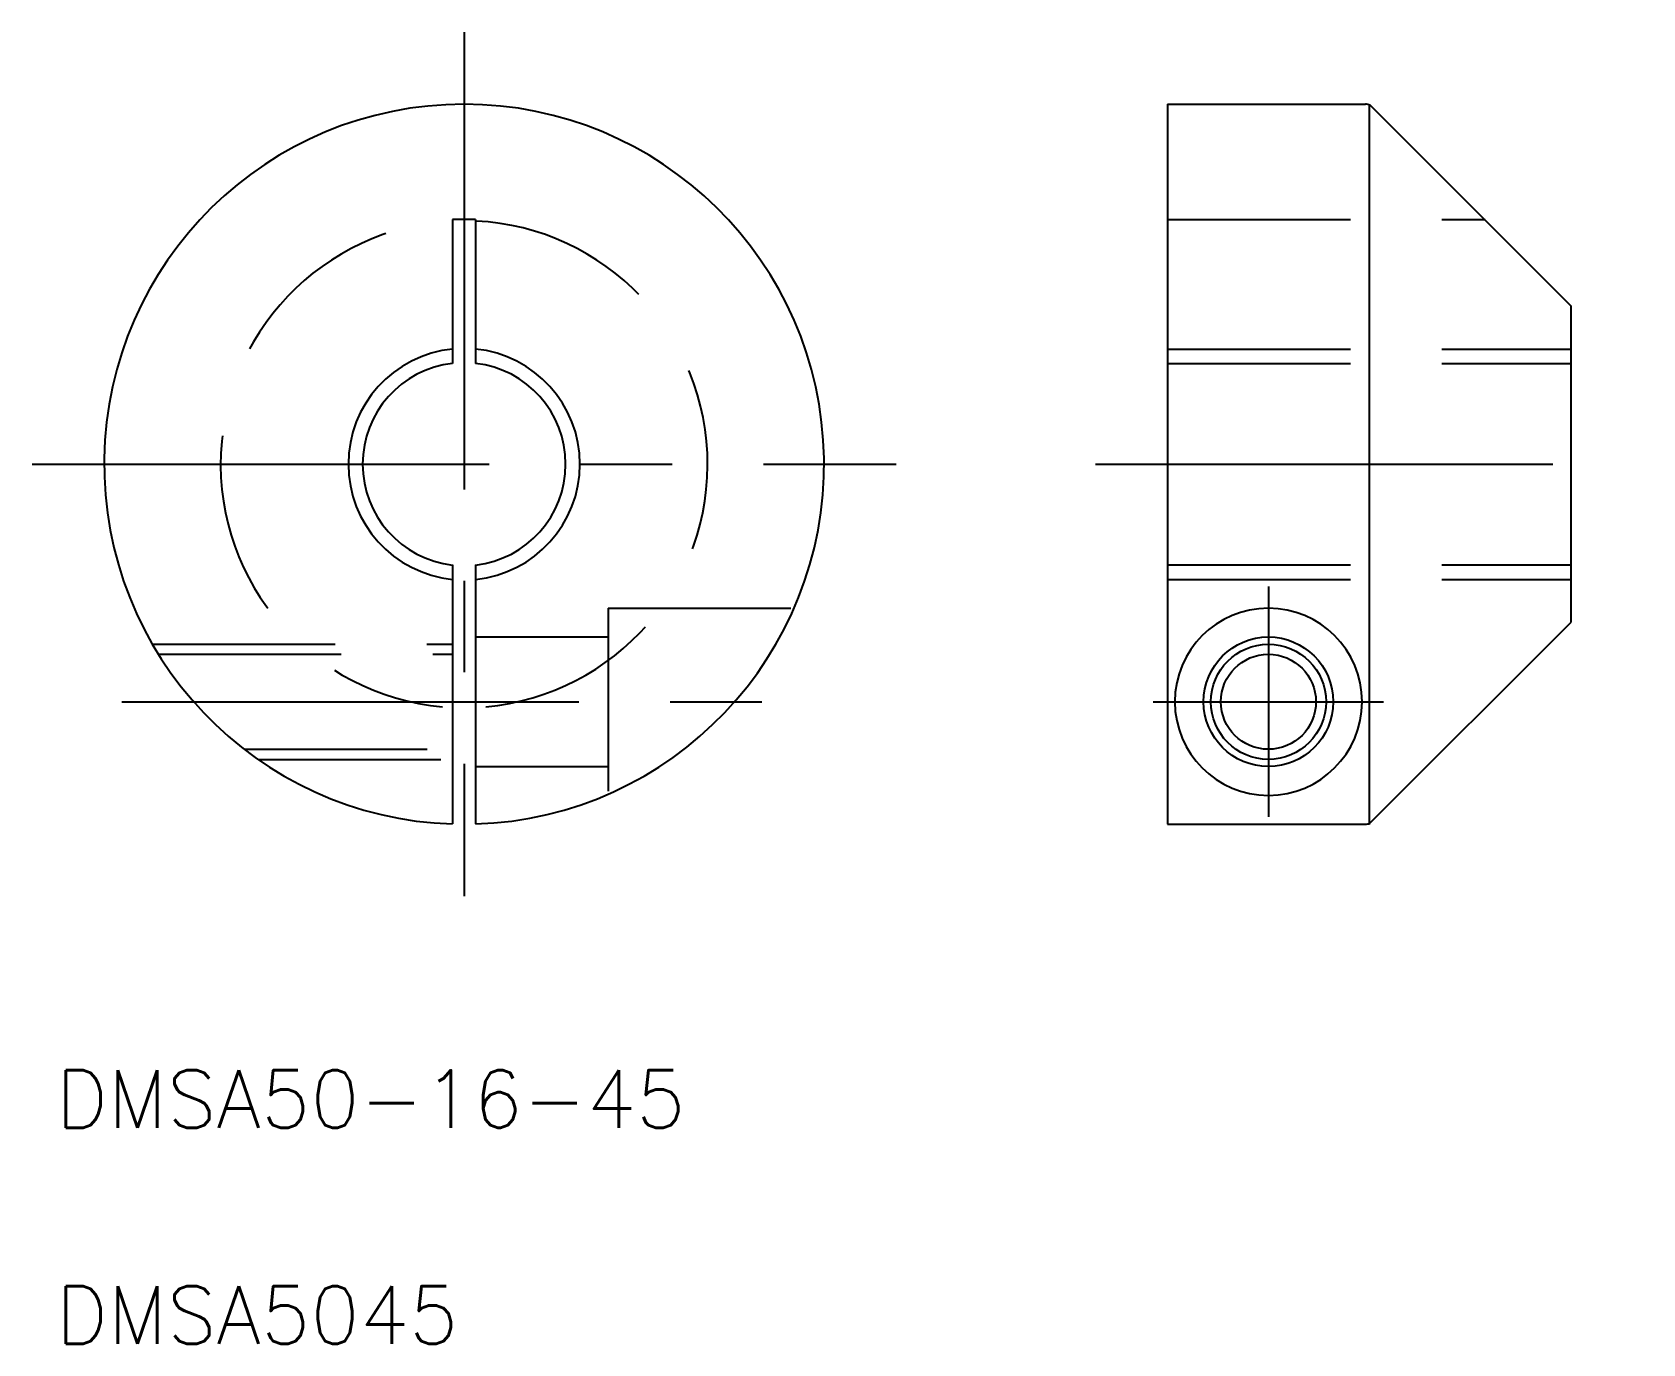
# Model space of a CAD drawing. Extents: x 78 to 190, y 36 to 127.
import ezdxf

# ---------------------------------------------------------------- set-up
doc = ezdxf.new("R2010")
doc.units = 0
doc.linetypes.add('CENTER', pattern=[50.8, 31.75, -6.35, 6.35, -6.35])
doc.linetypes.add('DASHED', pattern=[19.05, 12.7, -6.35])
doc.layers.get('0').update_dxf_attribs({"linetype": 'CONTINUOUS'})
doc.layers.add('CENTER', color=1, linetype='CENTER')
doc.styles.get("Standard").update_dxf_attribs({"font": 'txt.shx'})

msp = doc.modelspace()

# ---------------------------------------------------------------- linework, layer by layer
at = {"color": 7, "linetype": 'CONTINUOUS'}
for p, q in [((156.71, 121.72), (156.71, 71.72)), ((156.71, 121.72), (170.44, 121.72)), ((170.71, 121.69), (170.71, 71.76)), ((170.76, 121.67), (184.71, 107.72)), ((107.05, 113.72), (107.05, 103.72)), ((108.65, 113.72), (107.05, 113.72)), ((108.65, 113.72), (108.65, 103.72)), ((170.71, 109.2), (170.71, 109.2)), ((184.71, 107.72), (184.71, 85.72)), ((170.71, 96.72), (170.71, 96.72)), ((107.05, 89.72), (107.05, 71.74)), ((108.65, 89.72), (108.65, 71.74)), ((170.76, 71.78), (184.71, 85.72)), ((156.71, 71.72), (170.44, 71.72))]:
    msp.add_line(p, q, dxfattribs=at)
at = {"color": 3, "linetype": 'DASHED'}
for p, q in [((156.71, 113.72), (178.76, 113.72)), ((156.71, 104.72), (184.71, 104.72)), ((156.71, 103.72), (184.71, 103.72)), ((156.71, 89.72), (184.71, 89.72)), ((156.71, 88.72), (184.71, 88.72)), ((117.85, 86.72), (130.77, 86.72)), ((117.85, 86.72), (117.85, 73.81)), ((86.2, 84.22), (107.05, 84.22)), ((108.65, 84.72), (117.85, 84.72)), ((86.62, 83.52), (107.05, 83.52)), ((92.59, 76.92), (107.05, 76.92)), ((93.54, 76.22), (107.05, 76.22)), ((108.65, 75.72), (117.85, 75.72))]:
    msp.add_line(p, q, dxfattribs=at)
at = {"color": 7, "linetype": 'CONTINUOUS'}
for radius in [4.5, 3.3]:
    msp.add_circle((163.71, 80.22), radius, dxfattribs=at)
at = {"color": 3, "linetype": 'CONTINUOUS'}
msp.add_circle((163.71, 80.22), 4, dxfattribs=at)
at = {"color": 7, "linetype": 'CONTINUOUS'}
for centre, radius, start, end in [((107.85, 96.72), 25, 271.8338, 268.1662), ((170.44, 120.72), 1, 71.2885, 90), ((107.85, 96.72), 7.05, 96.5198, 263.4802), ((107.85, 96.72), 7.05, 276.5198, 83.4802), ((163.71, 80.22), 6.5, 0, 180), ((163.71, 80.22), 6.5, 180, 360), ((170.44, 72.72), 1, 270, 288.7115)]:
    msp.add_arc(centre, radius, start, end, dxfattribs=at)
at = {"color": 3, "linetype": 'DASHED'}
msp.add_arc((107.85, 96.72), 16.91, 275.0876, 264.9124, dxfattribs=at)
at = {"color": 3, "linetype": 'CONTINUOUS'}
for start, end in [(95.7106, 264.2894), (275.7106, 84.2894)]:
    msp.add_arc((107.85, 96.72), 8.04, start, end, dxfattribs=at)
at = {"layer": 'CENTER', "color": 1, "linetype": 'CENTER'}
for p, q in [((107.85, 126.72), (107.85, 66.72)), ((77.85, 96.72), (137.85, 96.72)), ((151.71, 96.72), (189.71, 96.72)), ((163.71, 88.22), (163.71, 72.22)), ((84.07, 80.22), (131.64, 80.22)), ((155.71, 80.22), (171.71, 80.22)), ((155.71, 80.22), (171.71, 80.22))]:
    msp.add_line(p, q, dxfattribs=at)

# ---------------------------------------------------------------- texts
at = {"color": 7, "linetype": 'CONTINUOUS'}
for s, p in [('DMSA50-16-45', (79.51, 50.63)), ('DMSA5045', (79.51, 35.63))]:
    msp.add_text(s, height=4, dxfattribs=at).set_placement(p)

doc.saveas('drawing.dxf')
